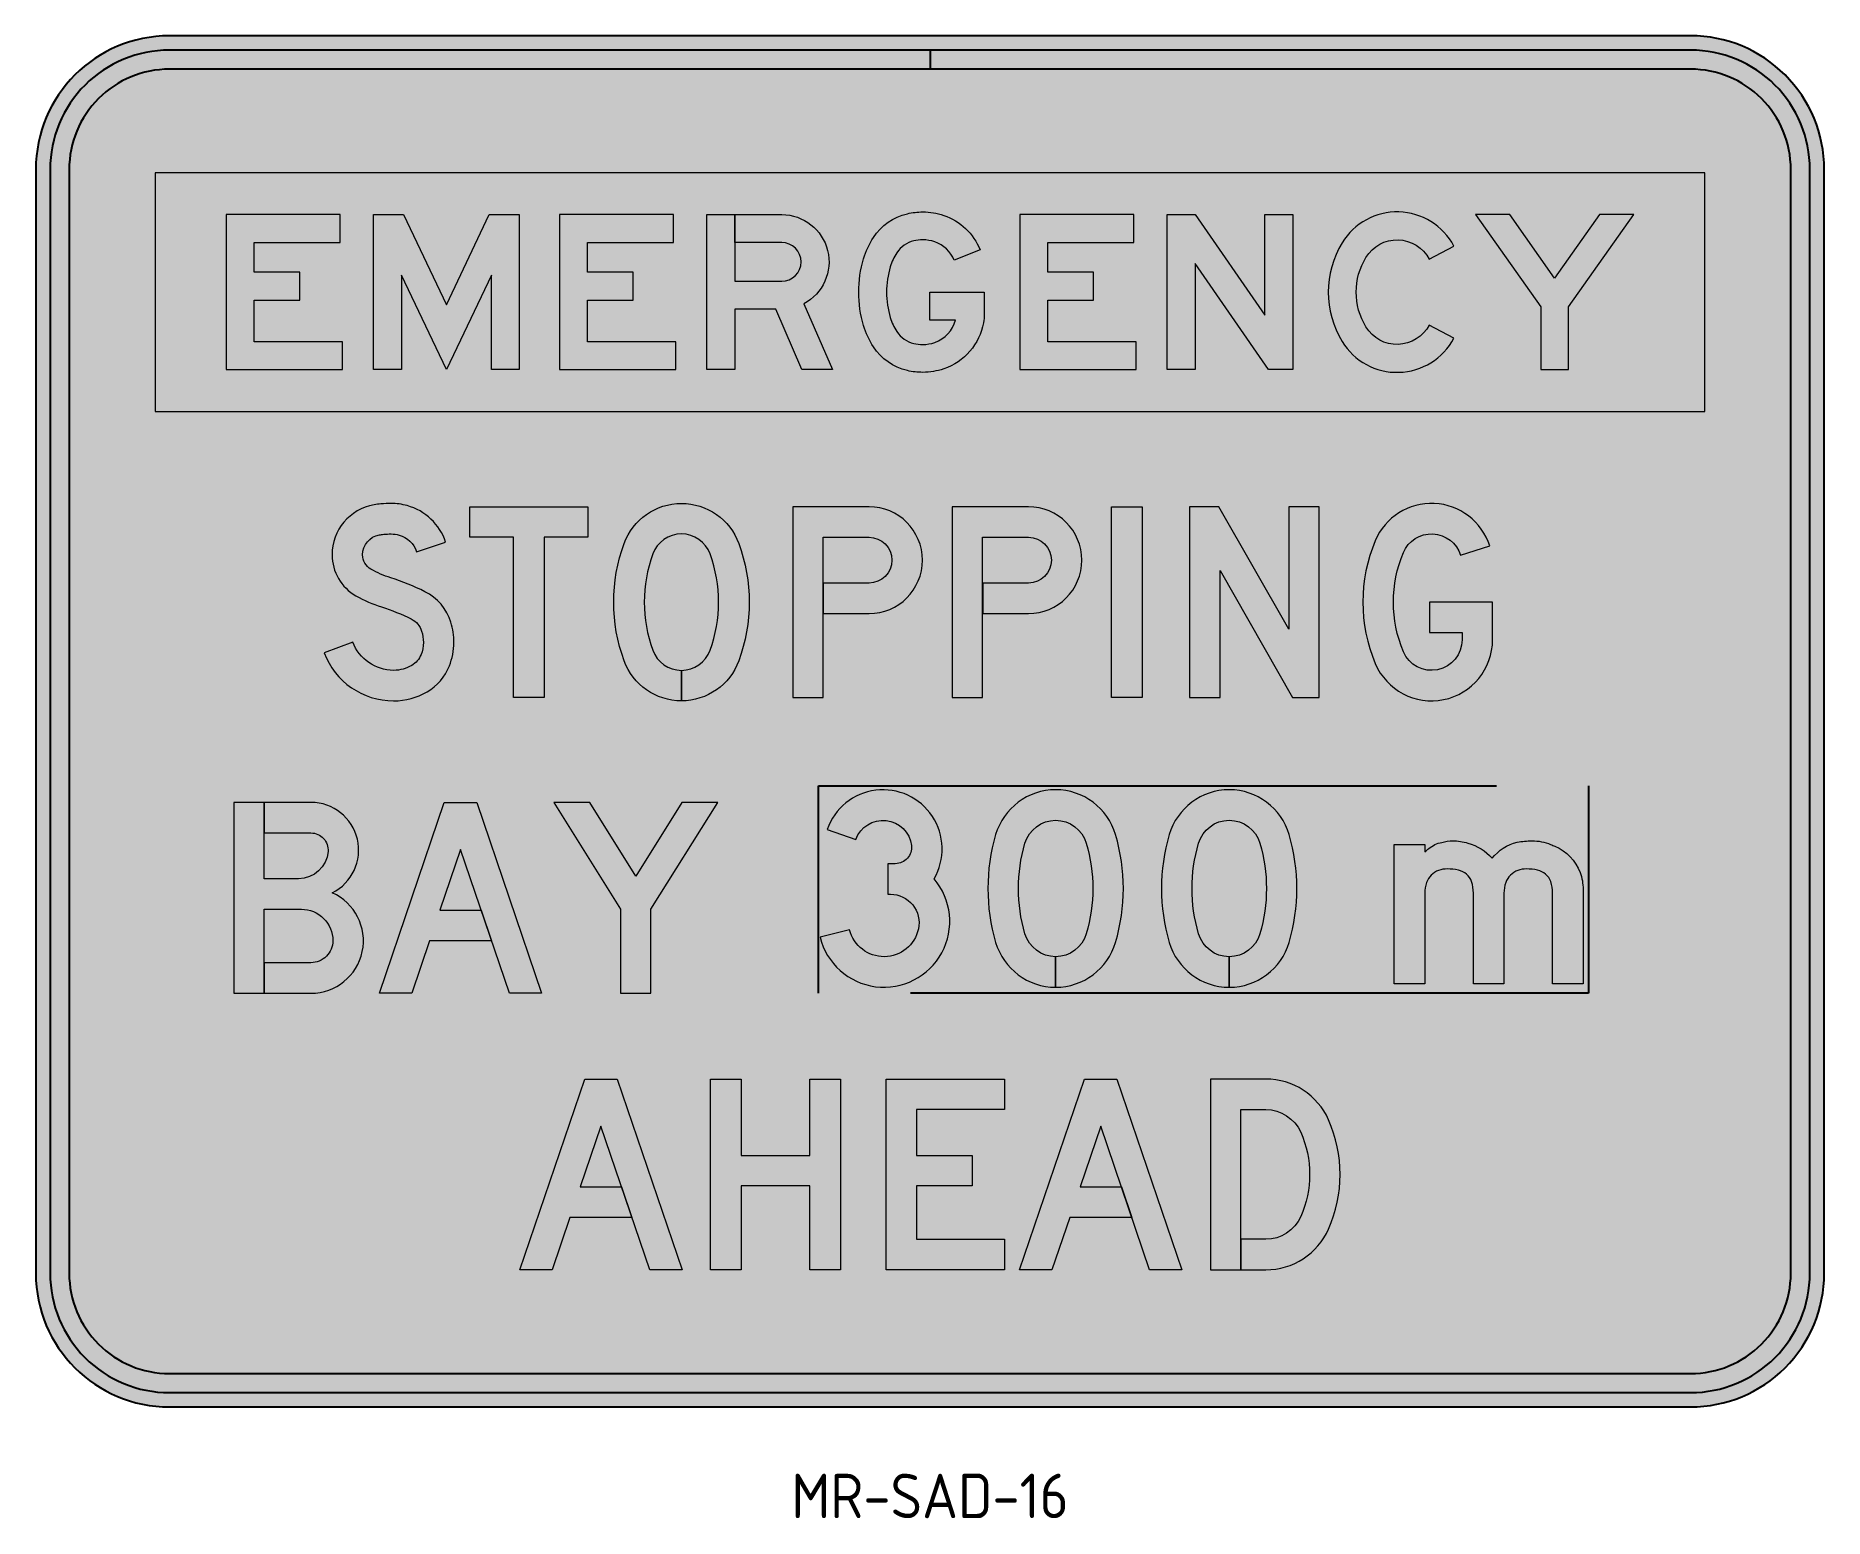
# Model space of a CAD drawing. Header units: millimetres. Extents: x 700 to 800, y -6 to 77.
import ezdxf
from ezdxf.enums import TextEntityAlignment as Align

# ---------------------------------------------------------------- set-up
doc = ezdxf.new("R2010")
doc.units = ezdxf.units.MM
doc.linetypes.add('CENTERX2', pattern=[101.60000000000001, 63.5, -12.7, 12.7, -12.7])
doc.linetypes.add('DASHED', pattern=[19.049999999999997, 12.7, -6.35])
for name, color, linetype in [('Dash25', 1, 'DASHED'), ('Dash70', 5, 'DASHED'), ('L18', 4, 'Continuous'), ('L35', 3, 'Continuous'), ('T25', 1, 'Continuous')]:
    doc.layers.add(name, color=color, linetype=linetype)
doc.layers.add('GSCOLORFILL', color=153, linetype='Continuous', lineweight=0)
doc.styles.add('ISO', font='isocp2.shx')

# ---------------------------------------------------------------- blocks, each defined once
blk = doc.blocks.new('*U23')
at = {"layer": 'GSCOLORFILL', "transparency": 33554687}
blk.add_hatch(color=244, dxfattribs=at).paths.add_polyline_path([(-650, -100), (650, -100), (650, 100), (-650, 100)])
at = {"layer": 'GSCOLORFILL', "color": 244, "linetype": 'Continuous', "transparency": 33554687}
blk.add_lwpolyline([(-650, -100), (650, -100), (650, 100), (-650, 100), (-650, -100)], close=True, dxfattribs=at).dxf.unprotected_set("ltscale", 0)
blk.add_lwpolyline([(-650, -100), (650, -100), (650, 100), (-650, 100), (-650, -100)], close=True, dxfattribs=at).dxf.unprotected_set("ltscale", 0)
blk = doc.blocks.new('*U2')
at = {"layer": 'GSCOLORFILL', "linetype": 'Continuous'}
blk.add_hatch(color=0, dxfattribs=at).paths.add_polyline_path([(146.9999999999999, 164), (147.0000000000001, 200), (0, 200), (0, 0), (150.0000000000001, 0), (149.9999999999999, 35.99999999999999), (35.99999999999989, 35.99999999999999), (36, 89.79369452008171), (95, 89.79369452008171), (95, 125.7936945200817), (36.00000000000001, 125.7936945200817), (35.99999999999989, 164)])
at = {"layer": 'GSCOLORFILL', "color": 0}
blk.add_lwpolyline([(149.9999999999999, 35.99999999999999), (35.99999999999989, 35.99999999999999), (36, 89.79369452008171), (95, 89.79369452008171), (95, 125.7936945200817), (36, 125.7936945200817), (35.99999999999989, 164), (146.9999999999999, 164), (147.0000000000001, 200), (0, 200), (0, 0), (150.0000000000001, 0)], close=True, dxfattribs=at)
blk = doc.blocks.new('*U3')
at = {"layer": 'GSCOLORFILL', "linetype": 'Continuous'}
blk.add_hatch(color=0, dxfattribs=at).paths.add_polyline_path([(152, 122.0000000000001), (152, 2.842170943040401e-14), (188, 2.842170943040401e-14), (188, 200), (149.2207729529404, 200), (94, 83.84596034036669), (38.7792270470596, 200), (0, 200), (0, 0), (36, 0), (36, 121.9999999999999), (94, 3.29042741172795e-14)])
at = {"layer": 'GSCOLORFILL', "color": 0}
blk.add_lwpolyline([(94, 83.84596034036667), (149.2207729529404, 200), (188, 200), (188, 2.842170943040401e-14), (152, 2.842170943040401e-14), (152, 122), (94, 1.4210854715202e-14), (36, 121.9999999999999), (36, 0), (0, 0), (0, 200), (38.77922704705958, 200)], close=True, dxfattribs=at)
blk = doc.blocks.new('*U4')
at = {"layer": 'GSCOLORFILL', "linetype": 'Continuous'}
blk.add_hatch(color=0, dxfattribs=at).paths.add_polyline_path([(146.9999999999999, 164), (147.0000000000001, 200), (0, 200), (0, 0), (150.0000000000001, 0), (149.9999999999999, 35.99999999999999), (35.99999999999989, 35.99999999999999), (36, 89.79369452008171), (95, 89.79369452008171), (95, 125.7936945200817), (36.00000000000001, 125.7936945200817), (35.99999999999989, 164)])
at = {"layer": 'GSCOLORFILL', "color": 0}
blk.add_lwpolyline([(149.9999999999999, 35.99999999999999), (35.99999999999989, 35.99999999999999), (36, 89.79369452008171), (95, 89.79369452008171), (95, 125.7936945200817), (36, 125.7936945200817), (35.99999999999989, 164), (146.9999999999999, 164), (147.0000000000001, 200), (0, 200), (0, 0), (150.0000000000001, 0)], close=True, dxfattribs=at)
blk = doc.blocks.new('*U5')
at = {"layer": 'GSCOLORFILL'}
h = blk.add_hatch(color=0, dxfattribs=at)
edge = h.paths.add_edge_path()
edge.add_line((36.00499999523606, 163.9999999999999), (36.00499999523606, 200))
edge.add_line((36.00499999523606, 200), (96.68865915777633, 200))
edge.add_arc((96.68865914828633, 138.9999999985824), 61.00000000141762, -62.16300381389169, 89.99999999108633, ccw=False)
edge.add_line((125.1730801702537, 85.05894180339811), (161.9999999785623, 0))
edge.add_line((161.9999999785623, 0), (122.7706969207973, 0))
edge.add_line((122.7706969207973, 0), (88.9999999882225, 78))
edge.add_line((88.9999999882225, 78), (36.00999999523469, 78))
edge.add_line((36.00999999523469, 78), (35.99999999523607, 0))
edge.add_line((35.99999999523607, 0), (0, 0))
edge.add_line((0, 0), (0, 200))
edge.add_line((0, 200), (35.99279999523708, 200))
edge.add_line((35.99279999523708, 200), (36.00999999523469, 114))
edge.add_line((36.00999999523469, 114), (96.68865915777667, 114.000000001654))
edge.add_arc((96.68865915777641, 138.9999999999999), 24.99999999834591, 270.0000000000006, 449.9999999999999)
edge.add_line((96.68865915777644, 163.9999999983459), (36.00499999523606, 163.9999999999999))
at = {"layer": 'GSCOLORFILL', "color": 0}
blk.add_lwpolyline([(36.00499999523606, 163.9999999999999), (36.00499999523606, 200), (96.68865915777633, 200, -0.7824316467772549), (125.1730801702537, 85.05894180339811), (161.9999999785623, 0), (122.7706969207973, 0), (88.9999999882225, 78), (36.00999999523469, 78), (35.99999999523607, 0), (0, 0), (0, 200), (35.99279999523708, 200), (36.00999999523469, 114), (96.68865915777667, 114.000000001654, 0.9999999999999943), (96.68865915777644, 163.9999999983459)], format="xyb", close=True, dxfattribs=at)
blk = doc.blocks.new('*U6')
at = {"layer": 'GSCOLORFILL'}
h = blk.add_hatch(color=0, dxfattribs=at)
edge = h.paths.add_edge_path()
edge.add_line((124.9539293998873, 64.00000000000058), (91.94101610818622, 64.00000000000055))
edge.add_line((91.94101610818622, 64.00000000000055), (91.94101610818622, 100.0000000000006))
edge.add_line((91.94101610818622, 100.0000000000006), (162, 100.0000000000006))
edge.add_line((162, 100.0000000000006), (162, 71.214695290947))
edge.add_arc((102.6031196883542, 71.21469529094692), 59.39688031164584, -10.323529323198386, 1.1368683772161603e-13, ccw=False)
edge.add_arc((84.64927900138316, 74.48507819232937), 77.64614878286928, 288.79850981199, 349.67647067680144, ccw=False)
edge.add_arc((82.601807161031, 80.50000000000037), 83.99999999999982, 269.9999999999937, 288.79850981199, ccw=False)
edge.add_arc((82.6018071610219, 83.30243830921908), 86.80243830921853, 256.8684975468394, 269.9999999999999, ccw=False)
edge.add_arc((79.24349315913551, 68.90680296235587), 72.02026695399728, 213.2258247591346, 256.8684975468393, ccw=False)
edge.add_arc((106.2242357779448, 86.57987978555103), 104.2739197186221, 196.5375582815805, 213.2258247591346, ccw=False)
edge.add_arc((151.4209855550677, 100.0000000000005), 151.4209855550677, 180, 196.5375582815805, ccw=False)
edge.add_arc((151.4209855550677, 100.0000000000007), 151.4209855550677, 163.4624417184194, 180.0000000000001, ccw=False)
edge.add_arc((106.2242357779445, 113.4201202144501), 104.2739197186219, 146.7741752408664, 163.4624417184192, ccw=False)
edge.add_arc((79.24349315913598, 131.0931970376447), 72.020266953998, 103.13150245316069, 146.7741752408668, ccw=False)
edge.add_arc((82.60180716102155, 116.6975616907832), 86.80243830921734, 90.00000000000011, 103.13150245316041, ccw=False)
edge.add_arc((82.60180716103072, 119.4999999999993), 84.00000000000128, 71.20149018800993, 90.00000000000642, ccw=False)
edge.add_arc((84.64927900138326, 125.5149218076719), 77.64614878286912, 22.036721864376887, 71.20149018800959, ccw=False)
edge.add_line((156.6228775257865, 154.6478162100389), (123.2529089247145, 141.1405886794366))
edge.add_arc((84.64927900138326, 125.5149218076718), 41.64614878286923, 22.03672186437699, 71.20149018800976)
edge.add_arc((82.60180716103088, 119.4999999999997), 48.00000000000092, 71.20149018801003, 90.00000000000655)
edge.add_arc((82.60180716102347, 116.6975616907663), 50.80243830923425, 89.99999999999785, 103.1315024531581)
edge.add_arc((79.24349315913587, 131.0931970376448), 36.02026695399781, 103.1315024531608, 146.7741752408669)
edge.add_arc((106.224235777945, 113.42012021445), 68.27391971862232, 146.7741752408664, 163.4624417184192)
edge.add_arc((151.4209855550674, 100.0000000000007), 115.4209855550674, 163.4624417184194, 180.0000000000001)
edge.add_arc((151.4209855550676, 100.0000000000005), 115.4209855550676, 180, 196.5375582815805)
edge.add_arc((106.2242357779448, 86.57987978555096), 68.27391971862207, 196.5375582815805, 213.2258247591345)
edge.add_arc((79.24349315913543, 68.90680296235578), 36.02026695399718, 213.2258247591346, 256.8684975468394)
edge.add_arc((82.60180716102184, 83.30243830921897), 50.80243830921842, 256.8684975468394, 269.9999999999999)
edge.add_arc((82.601807161029, 80.50000000001262), 48.00000000001207, 269.9999999999914, 288.7985098119876)
edge.add_arc((84.64927900138329, 74.48507819232937), 41.64614878286924, 288.79850981199, 345.4179690683337)
at = {"layer": 'GSCOLORFILL', "color": 0}
blk.add_lwpolyline([(124.9539293998873, 64.00000000000058), (91.94101610818622, 64.00000000000055), (91.94101610818622, 100.0000000000006), (162, 100.0000000000006), (162, 71.214695290947, -0.04507538502769052), (161.0384552252248, 60.57040332532851, -0.2720592993747703), (109.6700573784568, 0.9807581137323957, -0.08220841963923342), (82.60180716102174, -3.499999999999442, -0.0573597717839201), (62.88144017523634, -1.230220600646202, -0.1927627540990239), (18.99728476208368, 29.44399482730252, -0.07294526850981733), (6.263778553494504, 56.89895451418379, -0.07228421252994335), (1.4210854715202e-14, 100.0000000000006, -0.07228421252994391), (6.263778553494561, 143.1010454858177, -0.07294526850981198), (18.9972847620826, 170.556005172697, -0.19276275409903), (62.88144017523662, 201.2302206006474, -0.05735977178391904), (82.6018071610214, 203.5000000000006, -0.08220841963923443), (109.6700573784573, 199.0192418862686, -0.2178742305443249), (156.6228775257865, 154.6478162100389), (123.2529089247145, 141.1405886794366, 0.2178742305443251), (98.06937871384595, 164.9395667921538, 0.08220841963923443), (82.60180716102538, 167.5000000000006, 0.05735977178391912), (71.06016447511463, 166.171577317905, 0.1927627540990301), (49.11191213050451, 150.8301536458023, 0.07294526850981185), (40.77457923875495, 132.8538685056815, 0.07228421252994412), (36.00000000000001, 100.0000000000006, 0.07228421252994335), (40.7745792387549, 67.14613149431985, 0.07294526850981733), (49.11191213050513, 49.16984635419787, 0.192762754099024), (71.06016447511446, 33.82842268209625, 0.05735977178392032), (82.6018071610218, 32.50000000000055, 0.0822084196392332), (98.06937871384584, 35.06043320784734, 0.2522008711480704)], format="xyb", close=True, dxfattribs=at)
blk = doc.blocks.new('*U7')
at = {"layer": 'GSCOLORFILL', "linetype": 'Continuous'}
blk.add_hatch(color=0, dxfattribs=at).paths.add_polyline_path([(146.9999999999999, 164), (147.0000000000001, 200), (0, 200), (0, 0), (150.0000000000001, 0), (149.9999999999999, 35.99999999999999), (35.99999999999989, 35.99999999999999), (36, 89.79369452008171), (95, 89.79369452008171), (95, 125.7936945200817), (36.00000000000001, 125.7936945200817), (35.99999999999989, 164)])
at = {"layer": 'GSCOLORFILL', "color": 0}
blk.add_lwpolyline([(149.9999999999999, 35.99999999999999), (35.99999999999989, 35.99999999999999), (36, 89.79369452008171), (95, 89.79369452008171), (95, 125.7936945200817), (36, 125.7936945200817), (35.99999999999989, 164), (146.9999999999999, 164), (147.0000000000001, 200), (0, 200), (0, 0), (150.0000000000001, 0)], close=True, dxfattribs=at)
blk = doc.blocks.new('*U8')
at = {"layer": 'GSCOLORFILL', "linetype": 'Continuous'}
blk.add_hatch(color=0, dxfattribs=at).paths.add_polyline_path([(162, 200), (126, 200), (126, 70.38686046613338), (36.12227550571287, 200), (0, 200), (0, 0), (36, 0), (36, 137), (131, 0), (162, 0)])
at = {"layer": 'GSCOLORFILL', "color": 0}
blk.add_lwpolyline([(162, 200), (162, 0), (131, 0), (36, 137), (36, 0), (0, 0), (0, 200), (36.12227550571288, 200), (126, 70.38686046613333), (126, 200)], close=True, dxfattribs=at)
blk = doc.blocks.new('*U9')
at = {"layer": 'GSCOLORFILL', "linetype": 'Continuous'}
blk.add_hatch(color=0, dxfattribs=at).paths.add_polyline_path([(130.2216999024332, 142.5843373493976), (162, 159.5, 0.5815667301369781), (17.77574671751162, 163.5582930140466, 0.2796762762899119), (17.77574671751165, 36.44170698595342, 0.5815667301369779), (162, 40.50000000000009), (130.2216999024332, 57.41566265060243, -0.581566730136977), (48.55254442921696, 55.1175931125279, -0.2796762762899117), (48.55254442921697, 144.8824068874721, -0.5815667301369772)])
at = {"layer": 'GSCOLORFILL', "color": 0}
blk.add_lwpolyline([(130.2216999024332, 57.41566265060243, -0.5815667301369776), (48.55254442921694, 55.11759311252789, -0.2796762762899119), (48.55254442921694, 144.8824068874722, -0.5815667301369777), (130.2216999024332, 142.5843373493976), (162, 159.5, 0.5815667301369777), (17.77574671751165, 163.5582930140466, 0.2796762762899119), (17.77574671751165, 36.44170698595346, 0.5815667301369778), (162, 40.50000000000009)], format="xyb", close=True, dxfattribs=at)
blk = doc.blocks.new('*U10')
at = {"layer": 'GSCOLORFILL', "linetype": 'Continuous'}
blk.add_hatch(color=0, dxfattribs=at).paths.add_polyline_path([(204, 199.9999999999999), (159.9346191952557, 199.9999999999999), (102.0000000000001, 117.9259561400546), (44.06538080474444, 199.9999999999999), (6.660194448475521e-14, 199.9999999999999), (84.00000000000023, 80.99999999999999), (84, 0), (120, 0), (120, 80.99999999999997)])
at = {"layer": 'GSCOLORFILL', "color": 0}
blk.add_lwpolyline([(120, 80.99999999999999), (204, 199.9999999999999), (159.9346191952557, 199.9999999999999), (102.0000000000001, 117.9259561400546), (44.06538080474445, 199.9999999999999), (5.684341886080801e-14, 199.9999999999999), (84.00000000000023, 81), (84, 0), (120, 0)], close=True, dxfattribs=at)
blk = doc.blocks.new('*U36')
at = {"layer": 'GSCOLORFILL', "linetype": 'Continuous'}
blk.add_hatch(color=0, dxfattribs=at).paths.add_polyline_path([(0, 0), (68, 200), (102, 200), (170, 0), (136.2009704281322, 0), (85, 150.5910894945062), (63.37275643622598, 86.9815496010532), (106.6166813670329, 86.9815496010532), (117.4966813670329, 54.9815496010532), (52.49275643622593, 54.9815496010532), (33.79902957186789, 0)])
at = {"layer": 'GSCOLORFILL', "color": 0}
blk.add_lwpolyline([(0, 0), (68, 200), (102, 200), (170, 0), (136.2009704281322, 0), (85, 150.5910894945062), (63.37275643622598, 86.9815496010532), (106.6166813670329, 86.9815496010532), (117.4966813670329, 54.9815496010532), (52.49275643622593, 54.9815496010532), (33.79902957186789, 0)], close=True, dxfattribs=at)
blk = doc.blocks.new('*U37')
at = {"layer": 'GSCOLORFILL', "linetype": 'Continuous'}
blk.add_hatch(color=0, dxfattribs=at).paths.add_polyline_path([(104, 88), (104, 0), (136, 0), (136, 200), (104, 200), (104, 120), (32, 120), (32, 200), (0, 200), (0, 0), (32, 0), (32, 88)])
at = {"layer": 'GSCOLORFILL', "color": 0}
blk.add_lwpolyline([(0, 200), (32, 200), (32, 120), (104, 120), (104, 200), (136, 200), (136, 0), (104, 0), (104, 88), (32, 88), (32, 0), (0, 0)], close=True, dxfattribs=at)
blk = doc.blocks.new('*U38')
at = {"layer": 'GSCOLORFILL', "linetype": 'Continuous'}
blk.add_hatch(color=0, dxfattribs=at).paths.add_polyline_path([(124, 168), (32, 168), (32, 120), (90.15557582658448, 120), (90.15557582658454, 88), (32, 88), (32, 32), (124, 32), (124, 0), (0, 0), (0, 200), (124, 200)])
at = {"layer": 'GSCOLORFILL', "color": 0}
blk.add_lwpolyline([(124, 168), (32, 168), (32, 120), (90.15557582658448, 120), (90.15557582658454, 88), (32, 88), (32, 32), (124, 32), (124, 0), (0, 0), (0, 200), (124, 200)], close=True, dxfattribs=at)
blk = doc.blocks.new('*U39')
at = {"layer": 'GSCOLORFILL', "linetype": 'Continuous'}
blk.add_hatch(color=0, dxfattribs=at).paths.add_polyline_path([(0, 0), (68, 200), (102, 200), (170, 0), (136.2009704281322, 0), (85, 150.5910894945062), (63.37275643622598, 86.9815496010532), (106.6166813670329, 86.9815496010532), (117.4966813670329, 54.9815496010532), (52.49275643622593, 54.9815496010532), (33.79902957186789, 0)])
at = {"layer": 'GSCOLORFILL', "color": 0}
blk.add_lwpolyline([(0, 0), (68, 200), (102, 200), (170, 0), (136.2009704281322, 0), (85, 150.5910894945062), (63.37275643622598, 86.9815496010532), (106.6166813670329, 86.9815496010532), (117.4966813670329, 54.9815496010532), (52.49275643622593, 54.9815496010532), (33.79902957186789, 0)], close=True, dxfattribs=at)
blk = doc.blocks.new('*U40')
at = {"layer": 'GSCOLORFILL', "linetype": 'Continuous'}
blk.add_hatch(color=0, dxfattribs=at).paths.add_polyline_path([(32, 168), (58.06346010171023, 168, -0.2964931262111151), (94.62198769690465, 144.2318840579709, -0.212019282081777), (94.62198769690458, 55.76811594202892, -0.2964931262111143), (58.06346010171029, 32), (32.00999999999999, 31.99999999999999), (32.00999999999999, 0), (58.06346010171028, 0, 0.2964931262111141), (123.8688097730599, 42.78260869565198, 0.2120192820817773), (123.8688097730601, 157.2173913043477, 0.2964931262111152), (58.06346010171021, 200), (0, 200), (0, 0), (32, 0)])
at = {"layer": 'GSCOLORFILL', "color": 0}
blk.add_lwpolyline([(32.00999999999999, 31.99999999999999), (32.00999999999999, 0), (58.06346010171023, 0, 0.2964931262111147), (123.86880977306, 42.78260869565205, 0.2120192820817774), (123.8688097730601, 157.2173913043478, 0.2964931262111148), (58.06346010171023, 200), (0, 200), (0, 0), (32, 0), (32, 168), (58.06346010171023, 168, -0.2964931262111147), (94.62198769690463, 144.231884057971, -0.2120192820817771), (94.62198769690457, 55.76811594202893, -0.2964931262111147), (58.06346010171023, 32)], format="xyb", close=True, dxfattribs=at)
blk = doc.blocks.new('*U35')
at = {"layer": 'L35', "color": 28}
for name, p, xscale, yscale, zscale in [('*U36', (0, 0), 0.7999999999999998, 0.7999999999999998, 0.7999999999999998), ('*U37', (160, 0), 0.8, 0.8, 0.8), ('*U38', (307.2, 0), 0.8, 0.8, 0.8), ('*U39', (419.2, 0), 0.7999999999999997, 0.7999999999999997, 0.7999999999999997), ('*U40', (579.2, 0), 0.8, 0.8, 0.8)]:
    blk.add_blockref(name, p, dxfattribs=dict(at, xscale=xscale, yscale=yscale, zscale=zscale))
blk = doc.blocks.new('*U34')
at = {"layer": 'L35'}
blk.add_blockref('*U35', (-344, 0), dxfattribs=at)
blk = doc.blocks.new('*U26')
at = {"layer": 'GSCOLORFILL'}
h = blk.add_hatch(color=0, dxfattribs=at)
edge = h.paths.add_edge_path()
edge.add_arc((70.1138021978752, 139.8349602439573), 31.66503975604266, 74.46761882983748, 89.99999999999949, ccw=False)
edge.add_arc((71.3696192161812, 144.3533723390851), 26.97535701145702, 18.43416843661788, 74.46761882983628, ccw=False)
edge.add_line((96.96080605563554, 152.8833806652067), (127.3188094182871, 163.002255693254))
edge.add_arc((71.36961921618015, 144.353372339084), 58.97535701145839, 18.43416843661881, 74.46761882983712)
edge.add_arc((70.11380219787513, 139.8349602439579), 63.66503975604209, 74.46761882983806, 90.00000000000007)
edge.add_arc((70.11380219787479, 87.17811100693781), 116.3218889930622, 89.9999999999999, 95.20208452342816)
edge.add_arc((67.43430500120193, 116.6089654807096), 86.76931042057018, 95.20208452342847, 100.0660043927367)
edge.add_arc((61.58281260194143, 149.5723280011554), 53.29061223869736, 100.0660043927364, 179.9999999999999)
edge.add_arc((57.59622376642022, 149.5723280011556), 49.30402340317619, 180.0000000000001, 240.52539161732)
edge.add_arc((102.7723739602681, 229.5035335058325), 141.1184131237858, 240.5253916173195, 252.4229875600029)
edge.add_arc((-5.154268137836397, -111.1985611304835), 216.269439725392, 63.49479254048009, 72.42298756000332, ccw=False)
edge.add_arc((81.8551508929528, 63.27562188433956), 21.3030848362331, 17.092358613638112, 63.49479254048032, ccw=False)
edge.add_arc((63.63858117502647, 57.67413260573686), 40.36141882497336, -3.979039320256561e-13, 17.092358613637316, ccw=False)
edge.add_arc((69.9103151940142, 57.67413260573653), 34.08968480598563, -21.835978028378975, 1.1368683772161603e-13, ccw=False)
edge.add_arc((80.10296240503372, 53.58993848622082), 23.10921583721245, 300.42010376624256, 338.164021971621, ccw=False)
edge.add_arc((72.8177436446915, 65.9973167222282), 37.49731672222823, 270, 300.4201037662423, ccw=False)
edge.add_arc((72.8177436446915, 74.31938926379084), 45.81938926379087, 200.6540005308843, 270, ccw=False)
edge.add_line((29.94328044301864, 58.15780401743604), (-1.13686837721616e-13, 46.87064510517077))
edge.add_arc((72.8177436446915, 74.31938926379081), 77.81938926379084, 200.6540005308842, 269.9999999999999)
edge.add_arc((72.81774364469143, 65.99731672222829), 69.49731672222832, 270, 300.4201037662423)
edge.add_arc((80.10296240503381, 53.58993848622094), 55.10921583721249, 300.4201037662422, 338.1640219716207)
edge.add_arc((69.91031519401427, 57.67413260573646), 66.08968480598561, 338.1640219716209, 360.0000000000001)
edge.add_arc((63.63858117502664, 57.67413260573625), 72.36141882497324, 2.475474397389851e-13, 17.0923586136379)
edge.add_arc((81.85515089295299, 63.27562188433996), 53.30308483623269, 17.09235861363737, 63.49479254047974)
edge.add_arc((-5.154268137833228, -111.1985611304757), 248.2694397253836, 63.49479254047985, 72.42298756000305)
edge.add_arc((102.7723739602719, 229.5035335058409), 109.118413123795, 240.5253916173198, 252.4229875600031, ccw=False)
edge.add_arc((57.59622376642032, 149.5723280011554), 17.30402340317605, 179.9999999999995, 240.52539161731931, ccw=False)
edge.add_arc((61.5828126019415, 149.5723280011556), 21.29061223869724, 100.06600439273649, 180.0000000000001, ccw=False)
edge.add_arc((67.4343050012016, 116.6089654807094), 54.76931042057032, 95.2020845234282, 100.06600439273637, ccw=False)
edge.add_arc((70.11380219787529, 87.17811100693291), 84.32188899306706, 89.99999999999989, 95.20208452342808, ccw=False)
at = {"layer": 'GSCOLORFILL', "color": 0}
blk.add_lwpolyline([(70.11380219787549, 171.5, -0.06787675261042452), (78.59315953967007, 170.3435695505434, -0.2494830365654269), (96.96080605563554, 152.8833806652067), (127.3188094182871, 163.002255693254, 0.2494830365654264), (87.1622135193237, 201.1749061075884, 0.06787675261042452), (70.11380219787503, 203.5, 0.02270227471950201), (59.56703468978424, 203.0208818389779, 0.02122604096759155), (52.26854324855611, 202.0426409332105, 0.3636441175402912), (8.292200363244035, 149.5723280011555, 0.2704077510795036), (33.33678063119186, 106.6495351923277, 0.0519597405227712), (60.15638590907122, 94.97367033413467, -0.03897631886995447), (91.36227347427217, 82.33962051430993, -0.2052815878054308), (102.2173258005502, 69.53687228439209, -0.07471806484743376), (103.9999999999998, 57.67413260573662, -0.09556678149168694), (101.5541485995273, 44.99444737401317, -0.1661941654668835), (91.8039988447623, 33.66202833871628, -0.1335177693873042), (72.81774364469152, 28.49999999999997, -0.3121642975364797), (29.94328044301864, 58.15780401743604), (-1.13686837721616e-13, 46.87064510517077, 0.3121642975364798), (72.8177436446914, -3.500000000000028, 0.1335177693873042), (108.0067626559153, 6.067274401056522, 0.1661941654668837), (131.2582269663246, 33.09202205901265, 0.09556678149168694), (135.9999999999999, 57.67413260573656, 0.07471806484743371), (132.8039568942247, 78.94208351750389, 0.2052815878054319), (105.6432062565885, 110.9762222482267, 0.03897631886995447), (69.81998392899993, 125.4796512773732, -0.05195974052277098), (49.08199018496828, 134.5078979602233, -0.2704077510795024), (40.29220036324426, 149.5723280011556, -0.3636441175402912), (57.86158500182569, 170.5352150791966, -0.02122604096759155), (62.46843668024741, 171.1526866203946, -0.02270227471950201)], format="xyb", close=True, dxfattribs=at)
blk = doc.blocks.new('*U27')
at = {"layer": 'GSCOLORFILL', "linetype": 'Continuous'}
blk.add_hatch(color=0, dxfattribs=at).paths.add_polyline_path([(124, 200), (124, 168), (78, 168), (78, 0), (46, 0), (46, 168), (0, 168), (0, 200)])
at = {"layer": 'GSCOLORFILL', "color": 0}
blk.add_lwpolyline([(124, 200), (124, 168), (78, 168), (78, 0), (46, 0), (46, 168), (0, 168), (0, 200)], close=True, dxfattribs=at)
blk = doc.blocks.new('*U28')
at = {"layer": 'GSCOLORFILL', "linetype": 'Continuous'}
blk.add_hatch(color=0, dxfattribs=at).paths.add_polyline_path([(101.0512661177568, 49.50357309305572, -0.3147395270879071), (71.00999999999999, 28.50000156250002), (71.00999999999999, -3.499999218750006, 0.3147824596861237), (131.1025322355135, 38.50714618611157, 0.1772151898734178), (131.1025322355134, 161.4928538138884, 0.6989247311827952), (10.89746776448658, 161.4928538138884, 0.177215189873418), (10.89746776448658, 38.5071461861115, 0.3148253933391205), (71, -3.500000000000007), (71, 28.49999999999998, -0.3148253933391204), (40.9487338822433, 49.50357309305575, -0.1772151898734182), (40.94873388224337, 150.4964269069443, -0.6989247311827943), (101.0512661177567, 150.4964269069442, -0.177215189873418)])
at = {"layer": 'GSCOLORFILL', "color": 0}
blk.add_lwpolyline([(71, -3.500000000000014, -0.3148253933391205), (10.89746776448658, 38.50714618611151, -0.1772151898734181), (10.89746776448658, 161.4928538138885, -0.6989247311827952), (131.1025322355134, 161.4928538138885, -0.1772151898734181), (131.1025322355134, 38.50714618611145, -0.3147824596861233), (71.00999999999999, -3.499999218750009), (71.00999999999999, 28.50000156250001, 0.3147395270879066), (101.0512661177567, 49.50357309305571, 0.1772151898734181), (101.0512661177567, 150.4964269069442, 0.6989247311827952), (40.94873388224335, 150.4964269069442, 0.1772151898734181), (40.94873388224329, 49.50357309305573, 0.3148253933391204), (71, 28.49999999999998)], format="xyb", close=True, dxfattribs=at)
blk = doc.blocks.new('*U29')
at = {"layer": 'GSCOLORFILL', "linetype": 'Continuous'}
blk.add_hatch(color=0, dxfattribs=at).paths.add_polyline_path([(80, 168, -1), (79.99999999999999, 120), (32.00999999999999, 120), (32.00999999999999, 87.99999999999999), (79.99999999999999, 88, 1), (80, 200), (0, 200), (0, 0), (32, 0), (32, 168)])
at = {"layer": 'GSCOLORFILL', "color": 0}
blk.add_lwpolyline([(32, 168), (80, 168, -0.9999999999999999), (80, 120), (32.00999999999999, 120), (32.00999999999999, 87.99999999999999), (80, 88, 0.9999999999999997), (80, 200), (0, 200), (0, 0), (32, 0)], format="xyb", close=True, dxfattribs=at)
blk = doc.blocks.new('*U30')
at = {"layer": 'GSCOLORFILL', "linetype": 'Continuous'}
blk.add_hatch(color=0, dxfattribs=at).paths.add_polyline_path([(80, 168, -1), (79.99999999999999, 120), (32.00999999999999, 120), (32.00999999999999, 87.99999999999999), (79.99999999999999, 88, 1), (80, 200), (0, 200), (0, 0), (32, 0), (32, 168)])
at = {"layer": 'GSCOLORFILL', "color": 0}
blk.add_lwpolyline([(32, 168), (80, 168, -0.9999999999999999), (80, 120), (32.00999999999999, 120), (32.00999999999999, 87.99999999999999), (80, 88, 0.9999999999999997), (80, 200), (0, 200), (0, 0), (32, 0)], format="xyb", close=True, dxfattribs=at)
blk = doc.blocks.new('*U31')
at = {"layer": 'GSCOLORFILL', "linetype": 'Continuous'}
blk.add_hatch(color=0, dxfattribs=at).paths.add_polyline_path([(0, 200), (32, 200), (32, 0), (0, 0)])
at = {"layer": 'GSCOLORFILL', "color": 0}
blk.add_lwpolyline([(0, 200), (32, 200), (32, 0), (0, 0)], close=True, dxfattribs=at)
blk = doc.blocks.new('*U32')
at = {"layer": 'GSCOLORFILL', "linetype": 'Continuous'}
blk.add_hatch(color=0, dxfattribs=at).paths.add_polyline_path([(104, 71.49806198638845), (30.57032113507903, 200), (0, 200), (0, 0), (32, 0), (32, 133), (108, 0), (136, 0), (136, 200), (104, 200)])
at = {"layer": 'GSCOLORFILL', "color": 0}
blk.add_lwpolyline([(136, 0), (136, 200), (104, 200), (104, 71.49806198638845), (30.57032113507904, 200), (0, 200), (0, 0), (32, 0), (32, 133), (108, 0)], close=True, dxfattribs=at)
blk = doc.blocks.new('*U33')
at = {"layer": 'GSCOLORFILL', "linetype": 'Continuous'}
blk.add_hatch(color=0, dxfattribs=at).paths.add_polyline_path([(102.4784760117693, 149.25), (132.9569520235387, 159, 0.6960666674231567), (13.04355856549179, 164.4025704171156, 0.2025316455696203), (13.04355856549176, 35.59742958288436, 0.8177717737410967), (136, 60.49999999999979), (136, 100), (70, 100), (70, 68.00000000000001), (104, 68.00000000000001), (104, 60.5, -0.8177717737410972), (42.5217792827459, 48.04871479144217, -0.2025316455696204), (42.52177928274589, 151.9512852085578, -0.6960666674231574)])
at = {"layer": 'GSCOLORFILL', "color": 0}
blk.add_lwpolyline([(70, 100), (70, 68.00000000000001), (104, 68.00000000000001), (104, 60.5, -0.8177717737410954), (42.52177928274591, 48.04871479144221, -0.2025316455696203), (42.52177928274591, 151.9512852085578, -0.6960666674231561), (102.4784760117693, 149.25), (132.9569520235387, 159, 0.6960666674231561), (13.04355856549182, 164.4025704171156, 0.2025316455696203), (13.04355856549182, 35.59742958288442, 0.8177717737410954), (136, 60.5), (136, 100)], format="xyb", close=True, dxfattribs=at)
blk = doc.blocks.new('*U25')
at = {"layer": 'GSCOLORFILL', "color": 28}
for name, p, xscale, yscale, zscale in [('*U26', (0, 0), 0.8000000000000004, 0.8000000000000004, 0.8000000000000004), ('*U27', (122.0840336134454, 0), 0.8, 0.8, 0.8), ('*U28', (242.8705882352941, 0), 0.8, 0.8, 0.8), ('*U29', (393.0016806722689, 0), 0.8, 0.8, 0.8), ('*U30', (526.7092436974789, 0), 0.8, 0.8, 0.8), ('*U31', (660.416806722689, 0), 0.8, 0.8, 0.8), ('*U32', (725.8689075630251, 0), 0.8, 0.8, 0.8), ('*U33', (871.1999999999999, 0), 0.8, 0.8, 0.8)]:
    blk.add_blockref(name, p, dxfattribs=dict(at, xscale=xscale, yscale=yscale, zscale=zscale))
blk = doc.blocks.new('*U24')
at = {"layer": 'GSCOLORFILL'}
blk.add_blockref('*U25', (-490, 0), dxfattribs=at)
blk = doc.blocks.new('*U13')
at = {"layer": 'GSCOLORFILL', "linetype": 'Continuous'}
blk.add_hatch(color=0, dxfattribs=at).paths.add_polyline_path([(95.79962670033457, 144.9615384615384, -0.4485045702622498), (78.913171570145, 126), (71, 126), (71, 93.99999999999997), (73.8373971655885, 93.99999999999999, -0.4789782292996548), (103.1405278752544, 57.57142857142843, -0.7939952381590571), (31.07246376811593, 56.65623720882009), (0, 49.0075774975294, 1.26375407277008), (119.5372224483554, 110.230752926952, 1.100719099185328), (7.487180891705471, 162), (37.68734559276073, 151.4193548387097, -0.7959080068499688)])
at = {"layer": 'GSCOLORFILL', "color": 0}
blk.add_lwpolyline([(103.1405278752544, 57.57142857142849, -0.7939952381590584), (31.07246376811594, 56.65623720882009), (0, 49.0075774975294, 1.26375407277008), (119.5372224483554, 110.230752926952, 1.100719099185328), (7.487180891705464, 162), (37.68734559276072, 151.4193548387097, -0.7959080068499682), (95.79962670033456, 144.9615384615385, -0.4485045702622509), (78.91317157014498, 126), (71, 126), (71, 93.99999999999999), (73.83739716558864, 93.99999999999999, -0.4789782292996527)], format="xyb", close=True, dxfattribs=at)
blk = doc.blocks.new('*U14')
at = {"layer": 'GSCOLORFILL', "linetype": 'Continuous'}
blk.add_hatch(color=0, dxfattribs=at).paths.add_polyline_path([(103.1627060194774, 147.4403013110111, -0.1441241685144125), (103.1627060194773, 52.55969868898881, -0.3325609583701588), (71.00999999999999, 28.50000149132637), (71.00999999999999, -3.499999236958104, 0.3326014003804788), (133.8603643089016, 43.5234508202248, 0.1441241685144124), (133.8603643089016, 156.4765491797751, 0.7480620155038766), (8.139635691098356, 156.476549179775, 0.1441241685144123), (8.139635691098462, 43.52345082022479, 0.3326437735382902), (71, -3.5), (71, 28.49999999999997, -0.3326437735382907), (38.83729398052262, 52.55969868898882, -0.1441241685144125), (38.83729398052263, 147.4403013110112, -0.748062015503878)])
at = {"layer": 'GSCOLORFILL', "color": 0}
blk.add_lwpolyline([(71, 28.49999999999998, -0.3326437735382907), (38.83729398052265, 52.55969868898885, -0.1441241685144124), (38.83729398052265, 147.4403013110111, -0.7480620155038762), (103.1627060194774, 147.4403013110111, -0.1441241685144126), (103.1627060194774, 52.55969868898882, -0.3325609583701591), (71.00999999999999, 28.50000149132637), (71.00999999999999, -3.499999236958104, 0.3326014003804788), (133.8603643089016, 43.52345082022479, 0.1441241685144125), (133.8603643089016, 156.4765491797751, 0.7480620155038759), (8.13963569109842, 156.4765491797751, 0.1441241685144123), (8.13963569109842, 43.52345082022484, 0.3326437735382906), (71, -3.5)], format="xyb", close=True, dxfattribs=at)
blk = doc.blocks.new('*U15')
at = {"layer": 'GSCOLORFILL', "linetype": 'Continuous'}
blk.add_hatch(color=0, dxfattribs=at).paths.add_polyline_path([(103.1627060194774, 147.4403013110111, -0.1441241685144125), (103.1627060194773, 52.55969868898881, -0.3325609583701588), (71.00999999999999, 28.50000149132637), (71.00999999999999, -3.499999236958104, 0.3326014003804788), (133.8603643089016, 43.5234508202248, 0.1441241685144124), (133.8603643089016, 156.4765491797751, 0.7480620155038766), (8.139635691098356, 156.476549179775, 0.1441241685144123), (8.139635691098462, 43.52345082022479, 0.3326437735382902), (71, -3.5), (71, 28.49999999999997, -0.3326437735382907), (38.83729398052262, 52.55969868898882, -0.1441241685144125), (38.83729398052263, 147.4403013110112, -0.748062015503878)])
at = {"layer": 'GSCOLORFILL', "color": 0}
blk.add_lwpolyline([(71, 28.49999999999998, -0.3326437735382907), (38.83729398052265, 52.55969868898885, -0.1441241685144124), (38.83729398052265, 147.4403013110111, -0.7480620155038762), (103.1627060194774, 147.4403013110111, -0.1441241685144126), (103.1627060194774, 52.55969868898882, -0.3325609583701591), (71.00999999999999, 28.50000149132637), (71.00999999999999, -3.499999236958104, 0.3326014003804788), (133.8603643089016, 43.52345082022479, 0.1441241685144125), (133.8603643089016, 156.4765491797751, 0.7480620155038759), (8.13963569109842, 156.4765491797751, 0.1441241685144123), (8.13963569109842, 43.52345082022484, 0.3326437735382906), (71, -3.5)], format="xyb", close=True, dxfattribs=at)
blk = doc.blocks.new('*U12')
at = {"layer": 'Dash70', "color": 28}
for name, p, xscale, yscale, zscale in [('*U13', (0, 0), 0.8, 0.8, 0.8), ('*U14', (140.7999999999993, 0), 0.8, 0.8, 0.8), ('*U15', (286.3999999999996, 0), 0.8000000000000104, 0.8000000000000104, 0.8000000000000104)]:
    blk.add_blockref(name, p, dxfattribs=dict(at, xscale=xscale, yscale=yscale, zscale=zscale))
blk = doc.blocks.new('*U17')
at = {"layer": 'GSCOLORFILL', "linetype": 'Continuous'}
h = blk.add_hatch(color=0, dxfattribs=at)
edge = h.paths.add_edge_path()
edge.add_arc((126.2846542862496, 95.21733959591407), 39.71534571375042, 1.230086734215822e-13, 17.51053126779768)
edge.add_arc((146.4481263607797, 100.7702576715933), 18.83124562357172, 19.85764125502519, 78.38126783372172)
edge.add_arc((138.7072675770728, 68.07317205950186), 52.42682794049814, 77.29148788832761, 89.99999999999997)
edge.add_arc((138.707267577073, 93.17259349381243), 27.32740650618757, 90.00000000000024, 109.5828196152065)
edge.add_arc((136.8180830152416, 98.97684833322546), 21.22633032764063, 110.0295449836651, 159.8812715639599)
edge.add_arc((148.3604861461847, 95.21733959591398), 33.36048614618466, 160.6371386504566, 180.0000000000003)
edge.add_line((115, 95.21733959591383), (115, 0))
edge.add_line((115, 0), (83, 0))
edge.add_line((83, 0), (83, 95.21733959591415))
edge.add_arc((43.28465428624961, 95.21733959591407), 39.71534571375039, 1.230086734215823e-13, 17.5105312677977)
edge.add_arc((63.44812636077965, 100.7702576715933), 18.83124562357174, 19.85764125502521, 78.38126783372168)
edge.add_arc((55.70726757707284, 68.07317205950186), 52.42682794049814, 77.29148788832764, 89.99999999999999)
edge.add_arc((55.70726757707298, 93.17259349381264), 27.32740650618736, 90.00000000000026, 109.5828196152065)
edge.add_arc((53.81808301524163, 98.97684833322542), 21.22633032764065, 110.0295449836649, 159.8812715639598)
edge.add_arc((65.36048614618477, 95.21733959591393), 33.36048614618479, 160.6371386504566, 180.0725384599757)
edge.add_line((32.00002673583265, 95.175104065423), (32.00002673583265, 0))
edge.add_line((32.00002673583265, 0), (2.67358326482281e-05, 0))
edge.add_line((2.67358326482281e-05, 0), (2.67358326482281e-05, 146))
edge.add_line((2.67358326482281e-05, 146), (32.00002673583265, 146))
edge.add_line((32.00002673583265, 146), (32.00002673583265, 138.3109064545654))
edge.add_arc((84.69070530266868, 81.0656340863469), 77.80314142979805, 128.4551731332381, 132.6276199935446, ccw=False)
edge.add_arc((56.37134576600491, 116.7251789147401), 32.26646102888375, 101.55747525494968, 128.455173133238, ccw=False)
edge.add_arc((61.48367903864577, 108.8623624765295), 41.13763752347049, 90.00000000000011, 106.34496071463039, ccw=False)
edge.add_arc((61.48367903864574, 99.24561338479242), 50.75438661520755, 71.99381013261387, 90, ccw=False)
edge.add_arc((63.4121899385685, 96.80377941021297), 52.5443026490352, 41.590802522727984, 74.81793814449281, ccw=False)
edge.add_arc((139.2827972026055, 103.3056219432419), 46.2906298823869, 102.8579221969091, 142.1913278978533, ccw=False)
edge.add_arc((144.4836790386456, 72.41449157884733), 77.58550842115264, 89.99999999999989, 101.52567481369158, ccw=False)
edge.add_arc((144.4836790386457, 99.24561338479253), 50.75438661520744, 67.40846130274087, 90, ccw=False)
edge.add_arc((131.3062253981207, 61.36119043718733), 90.8254405259459, 65.9022764295799, 68.91464617590339, ccw=False)
edge.add_arc((149.8973339026267, 99.82761494815242), 48.13733966567921, 20.5833982254091, 67.40846130274099, ccw=False)
edge.add_arc((144.7603832696229, 99.02307904505962), 53.23961673037712, -1.1368683772161603e-13, 19.450288593710525, ccw=False)
edge.add_line((198, 99.02307904505952), (198, 0))
edge.add_line((198, 0), (166, 0))
edge.add_line((166, 0), (166, 95.21733959591415))
at = {"layer": 'GSCOLORFILL', "color": 0}
blk.add_lwpolyline([(166, 95.21733959591415, 0.07655312595847057), (164.1596569389233, 107.1669362093013, 0.2610565929072944), (150.2407047822131, 119.2156408514724, 0.0555082497215173), (138.7072675770729, 120.5, 0.0856547277355272), (129.5479660240804, 118.9193280715365, 0.221015997679798), (116.8869436943908, 106.2779978694936, 0.08468801649949738), (115, 95.21733959591383), (115, 0), (83, 0), (83, 95.21733959591415, 0.07655312595847061), (81.15965693892326, 107.1669362093013, 0.2610565929072943), (67.24070478221313, 119.2156408514724, 0.0555082497215173), (55.70726757707286, 120.5, 0.08565472773552736), (46.54796602408049, 118.9193280715365, 0.2210159976797982), (33.88694369439077, 106.2779978694937, 0.08500680381502017), (32.00002673583265, 95.175104065423), (32.00002673583265, 0), (2.67358326482281e-05, 0), (2.67358326482281e-05, 146), (32.00002673583265, 146), (32.00002673583265, 138.3109064545654, -0.01820774558348138), (36.30476421443541, 141.9928818606488, -0.1179051932031169), (49.90673357577839, 148.3374122518273, -0.07143950730867546), (61.48367903864573, 150, -0.07872888256278764), (77.1728617618661, 147.5142088290703, -0.1460051465457402), (102.710318665097, 131.6830113321835, -0.1733295123809442), (128.9815491480474, 148.4355089741951, -0.05033268293300312), (144.4836790386457, 150, -0.09889470668665756), (163.9814324824396, 146.1054615634942, -0.01314469957249264), (168.3897252570392, 144.2712301485861, -0.2072040952879368), (194.9616553403829, 116.7512789557945, -0.08507223819711833), (198, 99.02307904505952), (198, 0), (166, 0)], format="xyb", close=True, dxfattribs=at)
blk = doc.blocks.new('*U16')
at = {"layer": 'Dash70', "color": 28, "xscale": 0.8, "yscale": 0.8, "zscale": 0.8}
blk.add_blockref('*U17', (0, 0), dxfattribs=at)
blk = doc.blocks.new('*U11')
at = {"layer": 'Dash70'}
for name, p in [('*U12', (0, 0)), ('*U16', (481.6000000000004, 0))]:
    blk.add_blockref(name, p, dxfattribs=at)
blk = doc.blocks.new('*U20')
at = {"layer": 'GSCOLORFILL', "linetype": 'Continuous'}
blk.add_hatch(color=0, dxfattribs=at).paths.add_polyline_path([(32.00999999999999, 200), (32.00999999999999, 168), (80.99999999999999, 168, -0.4369501879659429), (98.94666654943713, 148.6153846153846, -0.3918366946533311), (68.03851860318424, 120), (32, 120), (32, 200), (0, 200), (0, 0), (32, -2.807082412879408e-15), (32, 88), (71, 88, -0.4142135623730954), (104, 54.99999999999998, -0.4142135623730949), (81.00000000000003, 32), (32.00999999999999, 32), (32.00999999999999, -2.807959626133432e-15), (80.99999999999996, -7.105427357601002e-15, 0.8101203806570804), (103.3296878269436, 105.2631578947368, 0.7917000734326471), (80.99999999999994, 200)])
at = {"layer": 'GSCOLORFILL', "color": 0}
blk.add_lwpolyline([(32, 87.99999999999999), (71, 88, -0.4142135623730948), (104, 55.00000000000001, -0.4142135623730953), (81, 31.99999999999999), (32.00999999999999, 32), (32.00999999999999, -2.807959626133432e-15), (81, -7.105427357601002e-15, 0.8101203806570794), (103.3296878269435, 105.2631578947368, 0.7917000734326467), (81, 200), (32.00999999999999, 200), (32.00999999999999, 168), (81, 168, -0.4369501879659418), (98.94666654943711, 148.6153846153846, -0.3918366946533313), (68.03851860318423, 120), (32, 120), (32, 200), (0, 200), (0, 0), (32, -2.807082412879408e-15)], format="xyb", close=True, dxfattribs=at)
blk = doc.blocks.new('*U21')
at = {"layer": 'GSCOLORFILL', "linetype": 'Continuous'}
blk.add_hatch(color=0, dxfattribs=at).paths.add_polyline_path([(0, 0), (68, 200), (102, 200), (170, 0), (136.2009704281322, 0), (85, 150.5910894945062), (63.37275643622598, 86.9815496010532), (106.6166813670329, 86.9815496010532), (117.4966813670329, 54.9815496010532), (52.49275643622593, 54.9815496010532), (33.79902957186789, 0)])
at = {"layer": 'GSCOLORFILL', "color": 0}
blk.add_lwpolyline([(0, 0), (68, 200), (102, 200), (170, 0), (136.2009704281322, 0), (85, 150.5910894945062), (63.37275643622598, 86.9815496010532), (106.6166813670329, 86.9815496010532), (117.4966813670329, 54.9815496010532), (52.49275643622593, 54.9815496010532), (33.79902957186789, 0)], close=True, dxfattribs=at)
blk = doc.blocks.new('*U22')
at = {"layer": 'GSCOLORFILL', "linetype": 'Continuous'}
blk.add_hatch(color=0, dxfattribs=at).paths.add_polyline_path([(86, 122.7774792451623), (37.73592452822641, 200), (-1.4210854715202e-14, 200), (70, 87.99999999999996), (70, 0), (102, 0), (102, 87.99999999999997), (172, 200), (134.2640754717736, 200)])
at = {"layer": 'GSCOLORFILL', "color": 0}
blk.add_lwpolyline([(70, 0), (102, 0), (102, 87.99999999999997), (172, 200), (134.2640754717736, 200), (86, 122.7774792451623), (37.73592452822641, 200), (0, 200), (70, 87.99999999999997)], close=True, dxfattribs=at)
blk = doc.blocks.new('*U19')
at = {"layer": 'Dash70', "color": 28, "xscale": 0.8, "yscale": 0.8, "zscale": 0.8}
for name, p in [('*U20', (0, 0)), ('*U21', (122.2857142857119, 0)), ('*U22', (268.399999999996, 0))]:
    blk.add_blockref(name, p, dxfattribs=at)
blk = doc.blocks.new('*U18')
at = {"layer": 'Dash70'}
blk.add_blockref('*U19', (0, 0), dxfattribs=at)

msp = doc.modelspace()

# ---------------------------------------------------------------- hatches: boundary and pattern name
at = {"layer": 'GSCOLORFILL', "transparency": 33554687}
h = msp.add_hatch(color=256, dxfattribs=at)
edge = h.paths.add_edge_path()
edge.add_line((707.2539999853553, -4.591016477206722e-06), (792.7459999853554, -4.591016477206722e-06))
edge.add_arc((792.7459999853554, 7.503995408983476), 7.503999999999953, 270, 360.0000000000004)
edge.add_line((800.2499999853553, 7.503995408983523), (800.2499999853553, 69.54599540898353))
edge.add_arc((792.7459999853554, 69.54599540898357), 7.503999999999905, 359.9999999999997, 450)
edge.add_line((792.7459999853554, 77.04999540898352), (707.2539999853553, 77.04999540898352))
edge.add_arc((707.2539999853552, 69.54599540898352), 7.504000000000005, 89.99999999999913, 179.9999999999999)
edge.add_line((699.7499999853553, 69.54599540898353), (699.7499999853553, 7.503995408983521))
edge.add_arc((707.2539999853552, 7.503995408983533), 7.503999999999905, 180.0000000000001, 270.0000000000009)
at = {"layer": 'L18'}
h = msp.add_hatch(color=256, dxfattribs=at)
h.dxf.hatch_style = 1
edge = h.paths.add_edge_path()
edge.add_line((749.9999999853553, 76.24599540898352), (707.2539999853553, 76.24599540898352))
edge.add_arc((707.2539999853553, 69.54599540898353), 6.7, 90, 180)
edge.add_line((700.5539999853554, 69.54599540898353), (700.5539999853554, 7.503995408983528))
edge.add_arc((707.2539999853553, 7.503995408983523), 6.7, 180, 270)
edge.add_line((707.2539999853553, 0.8039954089835228), (792.7459999853553, 0.8039954089835228))
edge.add_arc((792.7459999853554, 7.503995408983523), 6.7, 270, 360)
edge.add_line((799.4459999853553, 7.503995408983523), (799.4459999853553, 69.54599540898353))
edge.add_arc((792.7459999853554, 69.54599540898353), 6.7, 0, 90)
edge.add_line((792.7459999853554, 76.24599540898352), (749.9999999853554, 76.24599540898352))
edge = h.paths.add_edge_path(flags=16)
edge.add_arc((792.7459999853554, 69.54599540898353), 5.628, 0, 90)
edge.add_line((792.7459999853554, 75.17399540898353), (749.9999999853554, 75.17399540898353))
edge.add_line((749.9999999853553, 75.17399540898353), (707.2539999853553, 75.17399540898353))
edge.add_arc((707.2539999853553, 69.54599540898353), 5.628, 90, 180)
edge.add_line((701.6259999853554, 69.54599540898353), (701.6259999853554, 7.503995408983528))
edge.add_arc((707.2539999853553, 7.503995408983523), 5.628, 180, 270)
edge.add_line((707.2539999853553, 1.875995408983523), (792.7459999853553, 1.875995408983523))
edge.add_arc((792.7459999853554, 7.503995408983523), 5.628, 270, 360)
edge.add_line((798.3739999853553, 7.503995408983523), (798.3739999853553, 69.54599540898353))

# ---------------------------------------------------------------- linework, layer by layer
at = {"layer": 'Dash25', "ltscale": 3}
msp.add_lwpolyline([(787.0099098066903, 23.24899540898346), (743.7279098066904, 23.24899540898353), (743.7279098066904, 34.89513684968009), (787.0099098066903, 34.89513684968009)], close=True, dxfattribs=at)
at = {"layer": 'L18', "flags": 128}
msp.add_lwpolyline([(707.2539999853553, -4.591016477206722e-06), (792.7459999853554, -4.591016477206722e-06, 0.414213562373095), (800.2499999853553, 7.503995408983523), (800.2499999853553, 69.54599540898353, 0.414213562373095), (792.7459999853554, 77.04999540898352), (707.2539999853553, 77.04999540898352, 0.414213562373095), (699.7499999853553, 69.54599540898353), (699.7499999853553, 7.503995408983523, 0.414213562373095), (707.2539999853553, -4.591016477206722e-06)], format="xyb", close=True, dxfattribs=at)
msp.add_lwpolyline([(749.9999999853553, 76.24599540898352), (707.2539999853553, 76.24599540898352, 0.4142135623730951), (700.5539999853554, 69.54599540898353), (700.5539999853554, 7.503995408983523, 0.4142135623730951), (707.2539999853553, 0.8039954089835228), (792.7459999853554, 0.8039954089835228, 0.4142135623730951), (799.4459999853553, 7.503995408983523), (799.4459999853553, 69.54599540898353, 0.4142135623730951), (792.7459999853554, 76.24599540898352), (749.9999999853553, 76.24599540898352), (749.9999999853553, 75.17399540898353), (707.2539999853553, 75.17399540898353, 0.4142135623730951), (701.6259999853554, 69.54599540898353), (701.6259999853554, 7.503995408983523, 0.4142135623730951), (707.2539999853553, 1.875995408983523), (792.7459999853554, 1.875995408983523, 0.4142135623730951), (798.3739999853553, 7.503995408983523), (798.3739999853553, 69.54599540898353, 0.4142135623730951), (792.7459999853554, 75.17399540898353), (749.9999999853553, 75.17399540898353)], format="xyb", dxfattribs=at)

# ---------------------------------------------------------------- block references
at = {"layer": 'Dash70', "xscale": 0.067, "yscale": 0.067, "zscale": 0.067}
for name, p in [('*U11', (743.8200856533664, 23.77313684968008)), ('*U18', (710.8694856533664, 23.24899540898353))]:
    msp.add_blockref(name, p, dxfattribs=at)
at = {"layer": 'GSCOLORFILL'}
for name, p, xscale, yscale, zscale in [('*U23', (749.9999999853553, 62.64499540898353), 0.067, 0.067, 0.067), ('*U2', (710.4565999853553, 58.28999540898353), 0.04354999999999996, 0.04354999999999996, 0.04354999999999996), ('*U3', (718.7310999853553, 58.28999540898353), 0.04355000000000001, 0.04355000000000001, 0.04355000000000001), ('*U4', (729.1830999853553, 58.28999540898353), 0.04354999999999996, 0.04354999999999996, 0.04354999999999996), ('*U5', (737.4575999853553, 58.28999540898353), 0.04355000000576302, 0.04355000000576302, 0.04355000000576302), ('*U6', (745.9933999853553, 58.28999540898353), 0.04354999999999996, 0.04354999999999996, 0.04354999999999996), ('*U7', (755.0517999853553, 58.28999540898353), 0.04354999999999996, 0.04354999999999996, 0.04354999999999996), ('*U8', (763.3262999853554, 58.28999540898353), 0.04355000000000001, 0.04355000000000001, 0.04355000000000001), ('*U9', (772.3846999853553, 58.28999540898353), 0.04355000000000003, 0.04355000000000003, 0.04355000000000003), ('*U10', (780.6591999853553, 58.28999540898353), 0.04355000000000001, 0.04355000000000001, 0.04355000000000001), ('*U24', (748.7847856533664, 39.86499540898352), 0.067, 0.067, 0.067)]:
    msp.add_blockref(name, p, dxfattribs=dict(at, xscale=xscale, yscale=yscale, zscale=zscale))
at = {"layer": 'L35', "xscale": 0.067, "yscale": 0.067, "zscale": 0.067}
msp.add_blockref('*U34', (749.9999999853553, 7.704995408983524), dxfattribs=at)

# ---------------------------------------------------------------- texts
at = {"layer": 'T25', "linetype": 'CENTERX2', "style": 'ISO'}
msp.add_text('MR-SAD-16', height=2.5, dxfattribs=at).set_placement((749.9991959853548, -5.000004591016477), align=Align.MIDDLE_CENTER)

doc.saveas('drawing.dxf')
